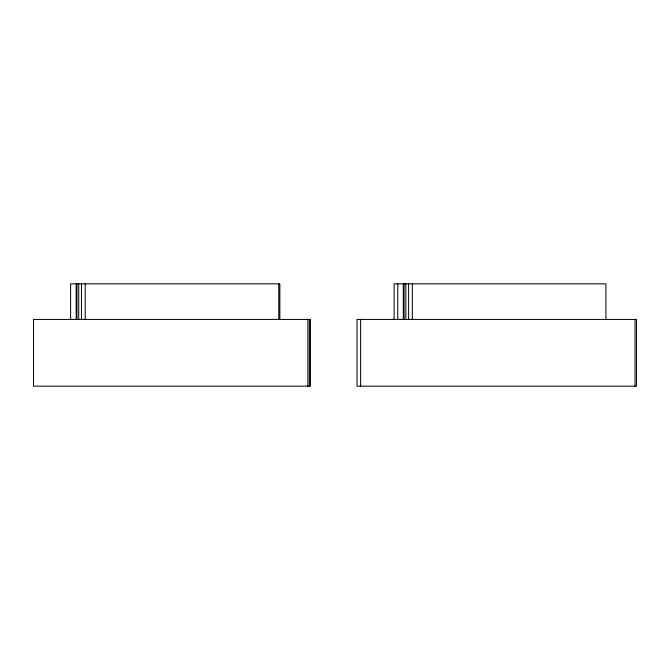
<?xml version="1.0" encoding="UTF-8"?>
<svg xmlns="http://www.w3.org/2000/svg" width="670" height="670" viewBox="0 0 670 670"><rect width="100%" height="100%" fill="white"/><g stroke="black" fill="none" stroke-linecap="round" stroke-linejoin="round"><path stroke-width="1" d="M635.018 319.431L635.018 386.171M605.906 319.431L605.906 283.829L394.119 283.829L394.119 319.431M412.335 283.829L412.335 319.431M408.608 283.829L408.608 319.431M405.861 283.829L405.861 319.431M404.094 283.829L404.094 319.431M403.307 283.829L403.307 319.431M397.746 283.829L397.746 319.431M360.628 319.431L360.628 386.171M309.373 319.431L309.373 386.171M307.89 319.431L307.89 386.171M279.859 319.431L279.859 283.829L70.61 283.829L70.61 319.431M278.77 283.829L278.77 319.431M85.199 283.829L85.199 319.431M81.48 283.829L81.48 319.431M78.733 283.829L78.733 319.431M76.966 283.829L76.966 319.431M76.179 283.829L76.179 319.431M310.453 319.431L33.5 319.431L33.5 386.171L310.453 386.171L310.453 319.431M636.5 319.431L357.01 319.431L357.01 386.171L636.5 386.171L636.5 319.431"/></g></svg>
